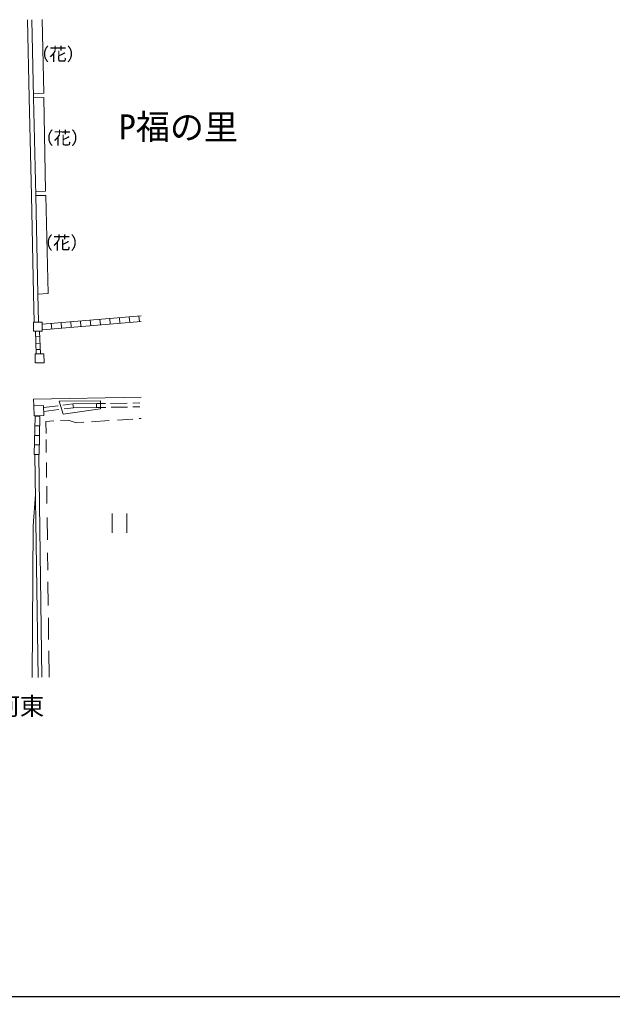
# Model space of a CAD drawing. Units: millimetres, scale not verified. Extents: x 40000 to 680000, y 20000 to 380000.
# Drawn here: x 402315 to 463213, y 205000 to 305305 of the extents above; entities that cross this region are included whole.
import ezdxf
from ezdxf.enums import TextEntityAlignment as Align

# ---------------------------------------------------------------- set-up
doc = ezdxf.new("R2010")
doc.units = ezdxf.units.MM
doc.header["$LTSCALE"] = 1000
for name, color, linetype, lineweight in [('M-BGD', 7, 'Continuous', 13), ('M-BGD-RSTR', 30, 'Continuous', 13), ('M-STR-HTXT', 7, 'Continuous', 13), ('M-TTL-BAND', 7, 'Continuous', 25)]:
    doc.layers.add(name, color=color, linetype=linetype, lineweight=lineweight)
doc.styles.add('ＭＳ ゴシック', font='')
doc.styles.get('ＭＳ ゴシック').set_extended_font_data('MS Gothic')

msp = doc.modelspace()

# ---------------------------------------------------------------- linework, layer by layer
at = {"layer": 'M-BGD'}
for p, q in [((403126, 305270), (403310, 297282)), ((403565, 305280), (403750, 297293)), ((404647, 305305), (404809, 297737)), ((403310, 297282), (403561, 287243)), ((403750, 297293), (404001, 287252)), ((403764, 297254), (404816, 297302)), ((404809, 297737), (403769, 297673)), ((404816, 297302), (404996, 287692)), ((403561, 287243), (403740, 277144)), ((404996, 287692), (403999, 287639)), ((404001, 287252), (404180, 277152)), ((404014, 287234), (405032, 287244)), ((405032, 287244), (405241, 277171)), ((403740, 277144), (403834, 274222)), ((404180, 277158), (404274, 274231)), ((405241, 277171), (404192, 277121)), ((404640, 274043), (414803, 274898)), ((414628, 274281), (414578, 274879)), ((404636, 274238), (403736, 274220)), ((403736, 274220), (403755, 273298)), ((404654, 273316), (404636, 274238)), ((404652, 273442), (414803, 274296)), ((405625, 273524), (405574, 274122)), ((406625, 273608), (406575, 274206)), ((407625, 273692), (407575, 274290)), ((408626, 273776), (408575, 274374)), ((409626, 273860), (409576, 274458)), ((410626, 273945), (410576, 274542)), ((411627, 274029), (411576, 274627)), ((412627, 274113), (412577, 274711)), ((413628, 274197), (413577, 274795)), ((403755, 273298), (404654, 273316)), ((403941, 273302), (404016, 270977)), ((404381, 273310), (404456, 270986)), ((404399, 272754), (403959, 272740)), ((404422, 272028), (403983, 272014)), ((404818, 270993), (403918, 270975)), ((403918, 270975), (403936, 270053)), ((404441, 271433), (404002, 271419)), ((404836, 270071), (404818, 270993)), ((403936, 270053), (404836, 270071)), ((403734, 266341), (414803, 266540)), ((403782, 265643), (403734, 266341)), ((406383, 266119), (410630, 266166)), ((406791, 264802), (406383, 266119)), ((407791, 265842), (406759, 265712)), ((410211, 265868), (407791, 265842)), ((407791, 265842), (407841, 265445)), ((410211, 265868), (411152, 265882)), ((410211, 265868), (410215, 265468)), ((410630, 266166), (410631, 265333)), ((411658, 265890), (413383, 265917)), ((413949, 265926), (414670, 265937)), ((403782, 265643), (404782, 265679)), ((403820, 264605), (403782, 265643)), ((404782, 265679), (404819, 264642)), ((406284, 265652), (404789, 265463)), ((406352, 265257), (404804, 265062)), ((410631, 265333), (406791, 264802)), ((407841, 265445), (406899, 265326)), ((410215, 265468), (407796, 265442)), ((410217, 265468), (411162, 265482)), ((411727, 265491), (413403, 265517)), ((413948, 265526), (414676, 265537)), ((403909, 264571), (403815, 260653)), ((404819, 264642), (403820, 264605)), ((403909, 264571), (404409, 264559)), ((404409, 264559), (404315, 260641)), ((405021, 264037), (405849, 264087)), ((405037, 262810), (405021, 264037)), ((406523, 264127), (407308, 264175)), ((407308, 264175), (408127, 263909)), ((408127, 263909), (408904, 263959)), ((409693, 264011), (411518, 264129)), ((412371, 264185), (413961, 264288)), ((414590, 264329), (414803, 264343)), ((403885, 263591), (404385, 263579)), ((403862, 262612), (404362, 262600)), ((405062, 260854), (405044, 262194)), ((403839, 261632), (404339, 261621)), ((403815, 260653), (404315, 260641)), ((403895, 260619), (404216, 237757)), ((404295, 260625), (404616, 237767)), ((405094, 258285), (405075, 259814)), ((405128, 255623), (405106, 257409)), ((403720, 253330), (403952, 256551)), ((405176, 251894), (405147, 254192)), ((411832, 252598), (411832, 254598)), ((413332, 254598), (413332, 252598)), ((403597, 237743), (403720, 253330)), ((405216, 248756), (405193, 250543)), ((405262, 245143), (405231, 247565)), ((405307, 241651), (405279, 243872)), ((405356, 237784), (405322, 240499))]:
    msp.add_line(p, q, dxfattribs=at)
at = {"layer": 'M-TTL-BAND'}
msp.add_line((40000, 205000), (579000, 205000), dxfattribs=at)

# ---------------------------------------------------------------- texts
at = {"layer": 'M-BGD', "style": 'ＭＳ ゴシック'}
for p in [(403560, 300706), (404006, 292101), (403944, 281336)]:
    msp.add_text('（花）', height=1320, rotation=359.841, dxfattribs=at).set_placement(p, align=Align.BOTTOM_LEFT)
at = {"layer": 'M-BGD-RSTR', "color": 7, "style": 'ＭＳ ゴシック'}
msp.add_text('至 阿東', height=1833, dxfattribs=at).set_placement((396099, 233343), align=Align.BOTTOM_LEFT)
at = {"layer": 'M-STR-HTXT', "style": 'ＭＳ ゴシック'}
msp.add_text('P福の里', height=2566, rotation=359.841, dxfattribs=at).set_placement((412506, 292239), align=Align.BOTTOM_LEFT)

doc.saveas('drawing.dxf')
